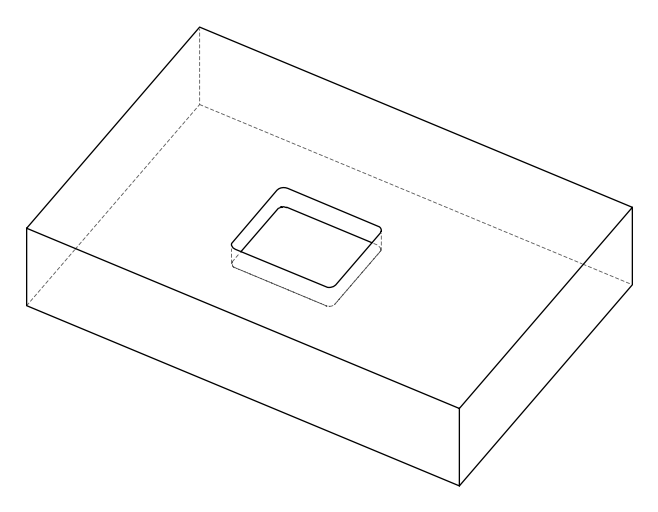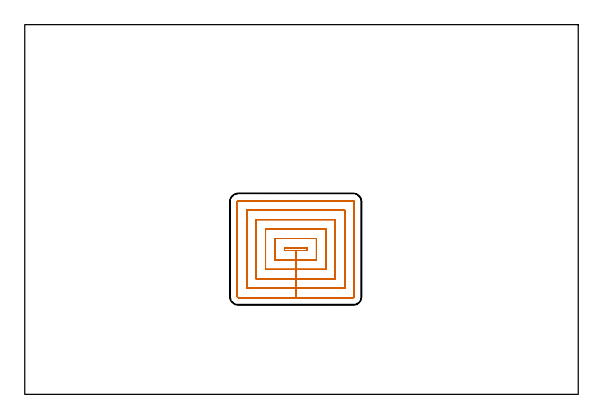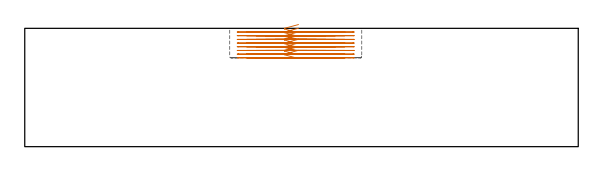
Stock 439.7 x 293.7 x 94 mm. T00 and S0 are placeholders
(PLAN: 1 operations, 0 tool changes, 19.6 min)
(1 MILL_RECTANGULAR_POCKET | POCKET_RECTANGULAR_STRAIGHT | UGT0201_092 | Follow Part, ap 3, ae 75% | 19.58 min | 217403 mm3)
(TOOL UGT0201_092 | End mill 12 mm | D12 R1 FL26 Z4)
(OP 1 MILL_RECTANGULAR_POCKET)
G17 G21 G94 G90
T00 M6
G54
G17 G0 G90 X217.462 Y116.3 S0 M3
G43 Z104. H0
Z97.
G94 G1 X206.3 Z94.009 F250.
Y114.3 Z93.473
X215.25 Z91.075
X224.2 F500.
Y116.3
X206.3
Y114.3
X215.25
Y106.8
X231.7
Y123.8
X198.8
Y106.8
X215.25
Y99.3
X239.2
Y131.3
X191.3
Y99.3
X215.25
Y91.8
X246.7
Y138.8
X183.8
Y91.8
X215.25
Y84.3
X254.2
Y146.3
X176.3
Y84.3
X215.25
Y76.8
X260.9
G3 X261.7 Y77.6 R0.8
G1 Y153.
G3 X260.9 Y153.8 R0.8
G1 X169.6
G3 X168.8 Y153. R0.8
G1 Y77.6
G3 X169.6 Y76.8 R0.8
G1 X215.25
X216.25
G0 X217.462 Y116.3 Z94.075
G1 X206.3 Z91.084 F250.
Y114.3 Z90.548
X215.25 Z88.15
X224.2 F500.
Y116.3
X206.3
Y114.3
X215.25
Y106.8
X231.7
Y123.8
X198.8
Y106.8
X215.25
Y99.3
X239.2
Y131.3
X191.3
Y99.3
X215.25
Y91.8
X246.7
Y138.8
X183.8
Y91.8
X215.25
Y84.3
X254.2
Y146.3
X176.3
Y84.3
X215.25
Y76.8
X260.9
G3 X261.7 Y77.6 R0.8
G1 Y153.
G3 X260.9 Y153.8 R0.8
G1 X169.6
G3 X168.8 Y153. R0.8
G1 Y77.6
G3 X169.6 Y76.8 R0.8
G1 X215.25
X216.25
G0 X217.462 Y116.3 Z91.15
G1 X206.3 Z88.159 F250.
Y114.3 Z87.623
X215.25 Z85.225
X224.2 F500.
Y116.3
X206.3
Y114.3
X215.25
Y106.8
X231.7
Y123.8
X198.8
Y106.8
X215.25
Y99.3
X239.2
Y131.3
X191.3
Y99.3
X215.25
Y91.8
X246.7
Y138.8
X183.8
Y91.8
X215.25
Y84.3
X254.2
Y146.3
X176.3
Y84.3
X215.25
Y76.8
X260.9
G3 X261.7 Y77.6 R0.8
G1 Y153.
G3 X260.9 Y153.8 R0.8
G1 X169.6
G3 X168.8 Y153. R0.8
G1 Y77.6
G3 X169.6 Y76.8 R0.8
G1 X215.25
X216.25
G0 X217.462 Y116.3 Z88.225
G1 X206.3 Z85.234 F250.
Y114.3 Z84.698
X215.25 Z82.3
X224.2 F500.
Y116.3
X206.3
Y114.3
X215.25
Y106.8
X231.7
Y123.8
X198.8
Y106.8
X215.25
Y99.3
X239.2
Y131.3
X191.3
Y99.3
X215.25
Y91.8
X246.7
Y138.8
X183.8
Y91.8
X215.25
Y84.3
X254.2
Y146.3
X176.3
Y84.3
X215.25
Y76.8
X260.9
G3 X261.7 Y77.6 R0.8
G1 Y153.
G3 X260.9 Y153.8 R0.8
G1 X169.6
G3 X168.8 Y153. R0.8
G1 Y77.6
G3 X169.6 Y76.8 R0.8
G1 X215.25
X216.25
G0 X217.462 Y116.3 Z85.3
G1 X206.3 Z82.309 F250.
Y114.3 Z81.773
X215.25 Z79.375
X224.2 F500.
Y116.3
X206.3
Y114.3
X215.25
Y106.8
X231.7
Y123.8
X198.8
Y106.8
X215.25
Y99.3
X239.2
Y131.3
X191.3
Y99.3
X215.25
Y91.8
X246.7
Y138.8
X183.8
Y91.8
X215.25
Y84.3
X254.2
Y146.3
X176.3
Y84.3
X215.25
Y76.8
X260.9
G3 X261.7 Y77.6 R0.8
G1 Y153.
G3 X260.9 Y153.8 R0.8
G1 X169.6
G3 X168.8 Y153. R0.8
G1 Y77.6
G3 X169.6 Y76.8 R0.8
G1 X215.25
X216.25
G0 X217.462 Y116.3 Z82.375
G1 X206.3 Z79.384 F250.
Y114.3 Z78.848
X215.25 Z76.45
X224.2 F500.
Y116.3
X206.3
Y114.3
X215.25
Y106.8
X231.7
Y123.8
X198.8
Y106.8
X215.25
Y99.3
X239.2
Y131.3
X191.3
Y99.3
X215.25
Y91.8
X246.7
Y138.8
X183.8
Y91.8
X215.25
Y84.3
X254.2
Y146.3
X176.3
Y84.3
X215.25
Y76.8
X260.9
G3 X261.7 Y77.6 R0.8
G1 Y153.
G3 X260.9 Y153.8 R0.8
G1 X169.6
G3 X168.8 Y153. R0.8
G1 Y77.6
G3 X169.6 Y76.8 R0.8
G1 X215.25
X216.25
G0 X217.462 Y116.3 Z79.45
G1 X206.3 Z76.459 F250.
Y114.3 Z75.923
X215.25 Z73.525
X224.2 F500.
Y116.3
X206.3
Y114.3
X215.25
Y106.8
X231.7
Y123.8
X198.8
Y106.8
X215.25
Y99.3
X239.2
Y131.3
X191.3
Y99.3
X215.25
Y91.8
X246.7
Y138.8
X183.8
Y91.8
X215.25
Y84.3
X254.2
Y146.3
X176.3
Y84.3
X215.25
Y76.8
X260.9
G3 X261.7 Y77.6 R0.8
G1 Y153.
G3 X260.9 Y153.8 R0.8
G1 X169.6
G3 X168.8 Y153. R0.8
G1 Y77.6
G3 X169.6 Y76.8 R0.8
G1 X215.25
X216.25
G0 X217.462 Y116.3 Z76.525
G1 X206.3 Z73.534 F250.
Y114.3 Z72.998
X215.25 Z70.6
X224.2 F500.
Y116.3
X206.3
Y114.3
X215.25
Y106.8
X231.7
Y123.8
X198.8
Y106.8
X215.25
Y99.3
X239.2
Y131.3
X191.3
Y99.3
X215.25
Y91.8
X246.7
Y138.8
X183.8
Y91.8
X215.25
Y84.3
X254.2
Y146.3
X176.3
Y84.3
X215.25
Y76.8
X260.9
G3 X261.7 Y77.6 R0.8
G1 Y153.
G3 X260.9 Y153.8 R0.8
G1 X169.6
G3 X168.8 Y153. R0.8
G1 Y77.6
G3 X169.6 Y76.8 R0.8
G1 X215.25
X216.25
G0 Z104.
M5
M2
